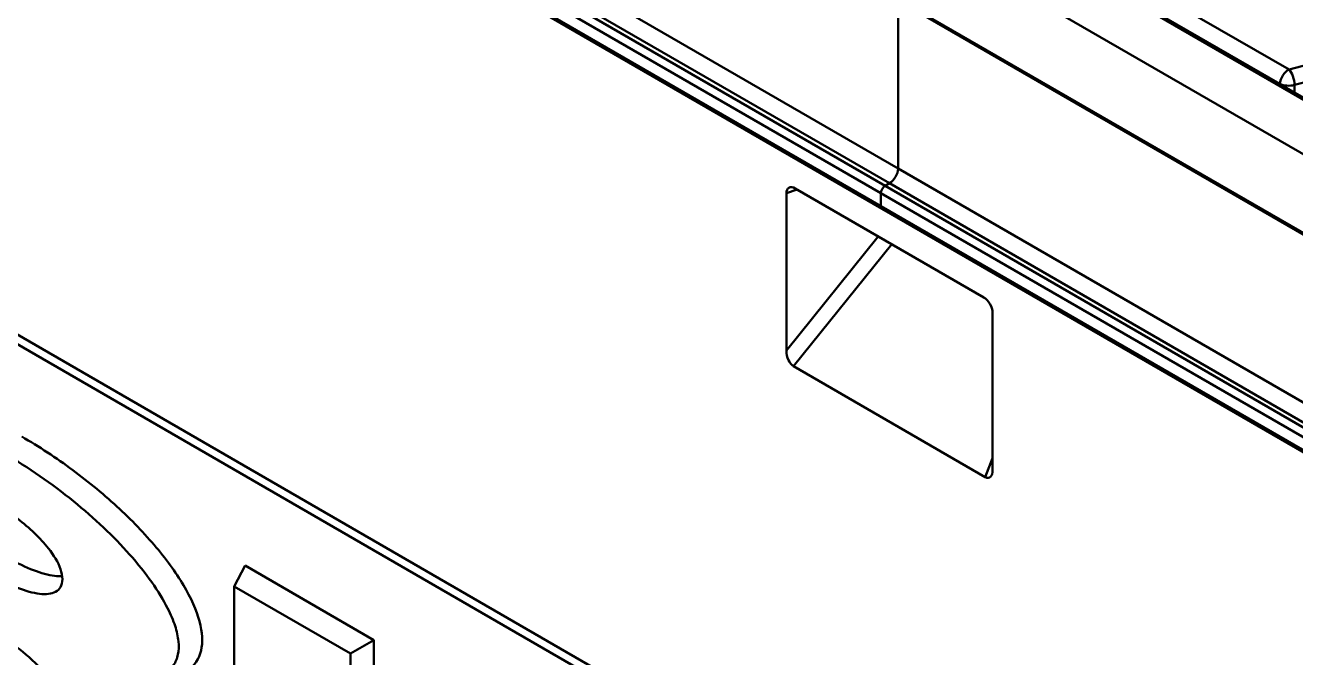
# Model space of a CAD drawing. Header units: millimetres. Extents: x 0 to 2774, y -40 to 1485.
# Drawn here: x 237.5 to 289.7, y 282.2 to 308.2 of the extents above; entities that cross this region are included whole.
import ezdxf

# ---------------------------------------------------------------- set-up
doc = ezdxf.new("R2010")
doc.units = ezdxf.units.MM
doc.header["$LTSCALE"] = 2.5
doc.layers.add('Sichtbar (ISO)', color=7, linetype='Continuous', lineweight=50)
doc.layers.add('Sichtbar schmal (ISO)', color=7, linetype='Continuous', lineweight=50)

msp = doc.modelspace()

# ---------------------------------------------------------------- linework, layer by layer
at = {"layer": 'Sichtbar (ISO)'}
for p, q in [((95.948, 402.726), (272.725, 300.664)), ((181.81, 327.434), (268.784, 277.219)), ((452.933, 211.197), (276.157, 313.26)), ((274.087, 312.124), (450.864, 210.062)), ((273.38, 302.327), (273.38, 309.234)), ((273.38, 309.234), (273.38, 302.327)), ((272.85, 301.612), (273.026, 301.714)), ((273.026, 301.714), (272.85, 301.612)), ((268.784, 294.837), (268.784, 301.306)), ((269.15, 301.503), (276.903, 297.026)), ((272.673, 300.778), (272.673, 301.306)), ((272.673, 301.306), (272.673, 300.778)), ((272.725, 300.664), (449.501, 198.602)), ((277.269, 296.407), (277.269, 289.938)), ((276.97, 289.639), (269.083, 294.193)), ((246.51, 285.997), (246.06, 285.143)), ((246.51, 285.997), (251.813, 282.935)), ((246.06, 273.489), (246.06, 285.143)), ((246.06, 285.143), (250.849, 282.378)), ((251.813, 282.935), (250.849, 282.378)), ((251.813, 282.935), (251.813, 270.687)), ((250.849, 282.378), (250.849, 270.725))]:
    msp.add_line(p, q, dxfattribs=at)
for centre, major_axis, ratio, start_param, end_param in [((273.026, 302.122), (0.25, 0.433), 0.57735, 3.926991, 5.497787), ((273.026, 302.122), (-0.25, -0.433), 0.57735, 0.785398, 2.356194), ((269.15, 301.095), (-0.268, 0.433), 0.576658, 5.463167, 7.033964), ((272.85, 301.408), (0.125, 0.217), 0.57735, 0.785398, 2.356194), ((272.85, 301.408), (-0.125, -0.217), 0.57735, 3.926991, 5.497787), ((272.85, 300.88), (-0.125, -0.217), 0.57735, 5.497787, 6.283185), ((272.85, 300.88), (-0.125, -0.217), 0.57735, 5.497787, 6.283185), ((276.903, 296.618), (0.268, -0.433), 0.576658, 0.750778, 2.321575), ((269.15, 294.732), (-0.107, 0.574), 0.610018, 1.273044, 2.65979), ((276.903, 290.255), (0.226, -0.642), 0.448231, 5.801383, 7.188129)]:
    msp.add_ellipse(centre, major_axis=major_axis, ratio=ratio, start_param=start_param, end_param=end_param, dxfattribs=at)
for points, knots in [([(237.317, 291.304), (238.026, 290.895), (239.444, 289.964), (241.397, 288.344), (243.018, 286.633), (244.174, 284.97), (244.772, 283.49), (244.762, 282.314), (244.17, 281.568), (243.452, 281.354), (243.053, 281.318)], [1.570796, 1.570796, 1.570796, 1.570796, 1.857195, 2.143594, 2.429993, 2.716392, 3.002791, 3.289189, 3.575588, 3.829562, 3.829562, 3.829562, 3.829562]), ([(236.61, 290.598), (237.583, 290.037), (238.555, 289.367), (240.313, 287.944), (241.102, 287.195), (242.444, 285.681), (242.978, 284.919), (243.449, 283.992), (243.552, 283.747), (243.701, 283.291), (243.747, 283.08), (243.786, 282.689), (243.779, 282.511), (243.712, 282.182), (243.652, 282.032), (243.459, 281.744), (243.317, 281.611), (242.864, 281.347), (242.503, 281.252), (242.068, 281.23)], [1.570796, 1.570796, 1.570796, 1.570796, 1.970358, 1.970358, 2.357326, 2.357326, 2.765075, 2.765075, 2.923968, 2.923968, 3.082861, 3.082861, 3.241754, 3.241754, 3.400647, 3.400647, 3.584165, 3.584165, 3.861987, 3.861987, 3.861987, 3.861987]), ([(236.08, 288.641), (236.441, 288.433), (237.342, 287.829), (238.086, 287.125), (238.637, 286.426), (238.902, 286.001), (239.017, 285.423), (238.932, 285.089), (238.653, 284.839), (238.094, 284.787), (237.162, 285.039), (236.441, 285.389), (236.08, 285.597)], [-1.570796, -1.570796, -1.570796, -1.570796, -1.178097, -0.589049, -0.589049, -0.19635, 0, 0.19635, 0.392699, 0.785398, 1.178097, 1.570796, 1.570796, 1.570796, 1.570796]), ([(236.787, 286.303), (237.134, 286.102), (237.828, 285.765), (238.558, 285.569), (238.886, 285.563), (238.98, 285.573)], [-1.5707963, -1.5707963, -1.5707963, -1.5707963, -1.1780972, -0.7853982, -0.5970701, -0.5970701, -0.5970701, -0.5970701]), ([(238.989, 280.133), (238.989, 280.222), (238.975, 280.32), (238.925, 280.518), (238.888, 280.619), (238.756, 280.912), (238.639, 281.102), (238.351, 281.491), (238.177, 281.69), (237.677, 282.194), (237.32, 282.497), (236.828, 282.856), (236.715, 282.934), (236.43, 283.124), (236.255, 283.233), (236.08, 283.334)], [0, 0, 0, 0, 0.136966, 0.136966, 0.273932, 0.273932, 0.53923, 0.53923, 0.818774, 0.818774, 1.25451, 1.25451, 1.380327, 1.380327, 1.570796, 1.570796, 1.570796, 1.570796])]:
    msp.add_open_spline(points, degree=3, knots=knots, dxfattribs=at)
at = {"layer": 'Sichtbar schmal (ISO)'}
for p, q in [((96.603, 404.389), (273.38, 302.327)), ((272.85, 301.612), (96.073, 403.674)), ((96.25, 403.776), (273.026, 301.714)), ((95.896, 403.368), (272.673, 301.306)), ((272.673, 300.778), (95.896, 402.84)), ((188.048, 323.439), (268.784, 276.826)), ((276.032, 313.247), (452.808, 211.185)), ((276.613, 313.006), (289.091, 305.802)), ((273.38, 309.234), (450.157, 207.172)), ((450.166, 207.241), (273.389, 309.303)), ((289.47, 306.392), (284.485, 309.27)), ((291.854, 307.013), (289.47, 306.392)), ((289.693, 305.756), (292.076, 306.377)), ((289.091, 305.802), (289.091, 305.792)), ((289.688, 305.447), (289.693, 305.756)), ((273.38, 302.327), (450.157, 200.264)), ((449.626, 199.55), (272.85, 301.612)), ((273.026, 301.714), (449.803, 199.652)), ((269.232, 301.455), (268.784, 301.306)), ((272.673, 301.306), (449.449, 199.244)), ((449.449, 198.716), (272.673, 300.778)), ((268.784, 294.837), (272.559, 299.534)), ((273.117, 299.212), (269.083, 294.193)), ((276.97, 289.639), (277.269, 290.41))]:
    msp.add_line(p, q, dxfattribs=at)
for major_axis, ratio, start_param, end_param in [((-0.25, -0.433), 0.57735, 3.852063, 5.410521), ((0.126, -0.484), 0.444391, 1.0019, 2.505034), ((-0.5, 0.008), 0.485139, 0.797033, 2.100197)]:
    msp.add_ellipse((289.444, 305.97), major_axis=major_axis, ratio=ratio, start_param=start_param, end_param=end_param, dxfattribs=at)

doc.saveas('drawing.dxf')
